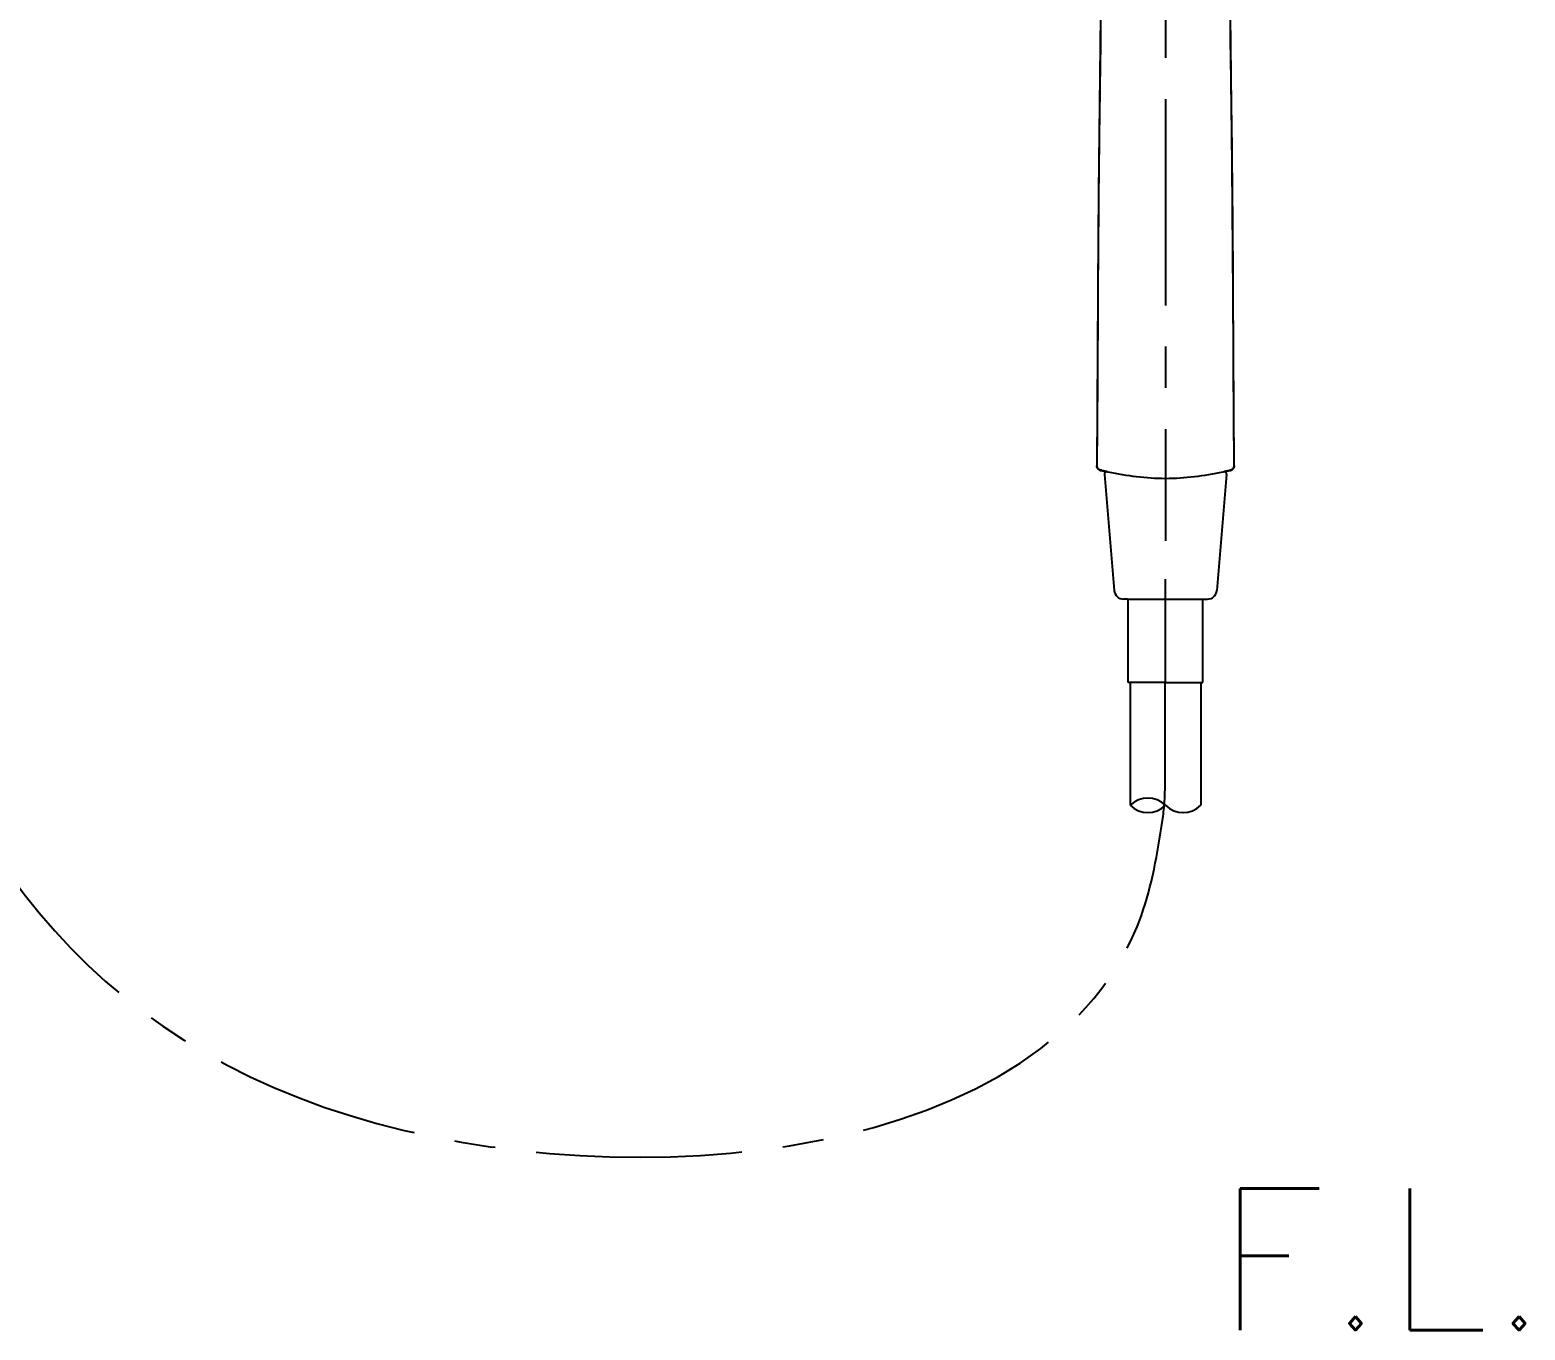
# Model space of a CAD drawing. Extents: x -6018 to -5598, y -4727 to -4430.
# Drawn here: x -5802.1 to -5738.6, y -4660.9 to -4605.8 of the extents above; entities that cross this region are included whole.
import ezdxf

# ---------------------------------------------------------------- set-up
doc = ezdxf.new("R2010")
doc.units = 0
doc.header["$LTSCALE"] = 7
doc.linetypes.add('CENTER', pattern=[2, 1.25, -0.25, 0.25, -0.25])
for name, color, linetype in [('CENTER', 1, 'CENTER'), ('D', 2, 'CONTINUOUS'), ('DWG', 7, 'CONTINUOUS')]:
    doc.layers.add(name, color=color, linetype=linetype)
doc.styles.add('GHS', font='ROMANS.shx', dxfattribs={"bigfont": 'GHS.shx'})

# ---------------------------------------------------------------- blocks, each defined once
blk = doc.blocks.new('A$C16617915')
at = {"layer": 'D'}
for centre, start, end in [((3.693, -13.373), 45.35496, 134.64504), ((3.693, -11.854), 225.35496, 314.64504), ((5.193, -11.854), 225.35496, 314.64504)]:
    blk.add_arc(centre, 1.067, start, end, dxfattribs=at)
at = {"layer": 'DWG'}
for p, q in [((1.852, 1.421), (2.263, -3.504)), ((7.034, 1.421), (6.624, -3.504)), ((2.823, -3.871), (2.661, -3.871)), ((2.823, -3.871), (6.225, -3.871)), ((2.863, -7.411), (2.863, -3.871)), ((6.023, -7.411), (6.023, -3.871)), ((4.443, -7.411), (2.863, -7.411)), ((2.943, -7.411), (2.943, -12.614)), ((4.443, -7.411), (6.023, -7.411)), ((5.943, -7.411), (5.943, -12.614))]:
    blk.add_line(p, q, dxfattribs=at)
for centre, radius, start, end in [((1.952, 1.429), 0.1, 90, 184.76364), ((6.935, 1.429), 0.1, 355.23636, 90), ((2.661, -3.471), 0.4, 184.76364, 270), ((6.225, -3.471), 0.4, 270, 355.23636)]:
    blk.add_arc(centre, radius, start, end, dxfattribs=at)
blk = doc.blocks.new('A$C62325126')
at = {"layer": 'CENTER'}
blk.add_line((12.831, 59.777), (12.831, 13.047), dxfattribs=at)
at = {"layer": 'DWG'}
for p, q in [((10.031, 31.379), (10.012, 29.969)), ((15.653, 29.681), (15.628, 31.574)), ((10.012, 29.969), (9.999, 28.88)), ((15.665, 28.73), (15.653, 29.681)), ((9.918, 16.221), (9.918, 16.225)), ((10.069, 16.026), (10.379, 15.961)), ((10.069, 16.026), (10.069, 16.026)), ((15.283, 15.961), (15.592, 16.026)), ((15.592, 16.026), (15.592, 16.026)), ((15.744, 16.225), (15.744, 16.221))]:
    blk.add_line(p, q, dxfattribs=at)
for points in [[(9.749, 40.044), (9.936, 38.81), (10.04, 37.239), (10.077, 35.302), (10.05, 32.775), (10.001, 29.12), (9.959, 23.591), (9.918, 16.221)], [(15.744, 16.221), (15.704, 23.463), (15.663, 28.967), (15.612, 32.778), (15.585, 35.336), (15.623, 37.27), (15.728, 38.825), (15.913, 40.044)]]:
    blk.add_lwpolyline(points, dxfattribs=at)
for centre, radius, start, end in [((10.118, 16.22), 0.2, 179.61721, 256.00578), ((12.994, 27.579), 11.894, 256.00621, 257.33967), ((12.952, 27.392), 11.702, 257.33977, 269.40804), ((12.718, 27.351), 11.66, 270.55436, 282.66423), ((12.674, 27.554), 11.868, 282.65926, 283.99548), ((15.539, 16.261), 0.222, 271.13319, 282.77945), ((15.544, 16.22), 0.2, 283.99458, 0.38142)]:
    blk.add_arc(centre, radius, start, end, dxfattribs=at)
for points, knots in [([(15.628, 31.574), (15.618, 32.272), (15.602, 33.323), (15.584, 34.727), (15.583, 35.787), (15.602, 36.852), (15.641, 37.741), (15.691, 38.453), (15.739, 38.987), (15.806, 39.519), (15.869, 39.871), (15.909, 40.044)], [0, 0, 0, 0, 2776.851094, 4175.267974, 5579.679206, 6989.963309, 8406.200213, 9116.219056, 9827.066196, 10537.20614, 11245.563242, 11245.563242, 11245.563242, 11245.563242]), ([(10.043, 37.206), (10.063, 36.717), (10.083, 35.739), (10.074, 34.278), (10.052, 32.825), (10.038, 31.86), (10.031, 31.379)], [0, 0, 0, 0, 1441.531675, 2874.755331, 4299.236381, 5714.042777, 5714.042777, 5714.042777, 5714.042777]), ([(9.999, 28.88), (9.989, 28.025), (9.973, 26.324), (9.964, 24.624), (9.96, 23.779)], [0, 0, 0, 0, 1753.191961, 3486.905167, 3486.905167, 3486.905167, 3486.905167]), ([(15.702, 23.679), (15.699, 24.517), (15.69, 26.2), (15.674, 27.884), (15.665, 28.73)], [0, 0, 0, 0, 1684.441478, 3387.543021, 3387.543021, 3387.543021, 3387.543021]), ([(9.96, 23.779), (9.955, 22.513), (9.949, 20.619), (9.932, 18.101), (9.922, 16.849), (9.918, 16.225)], [0, 0, 0, 0, 2537.473788, 3794.928351, 5046.994984, 5046.994984, 5046.994984, 5046.994984]), ([(15.744, 16.225), (15.74, 16.841), (15.73, 18.077), (15.713, 20.562), (15.708, 22.43), (15.702, 23.679)], [0, 0, 0, 0, 1234.737907, 2474.697652, 4976.456707, 4976.456707, 4976.456707, 4976.456707]), ([(9.976, 16.095), (9.957, 16.112), (9.928, 16.153), (9.918, 16.202), (9.918, 16.225)], [0, 0, 0, 0, 2020.232249, 3829.787604, 3829.787604, 3829.787604, 3829.787604]), ([(10.118, 16.038), (10.112, 16.039), (10.085, 16.04), (10.06, 16.046), (10.041, 16.054)], [0, 0, 0, 0, 916.52407, 3831.327565, 3831.327565, 3831.327565, 3831.327565]), ([(10.069, 16.026), (10.077, 16.024), (10.095, 16.025), (10.111, 16.033), (10.118, 16.038)], [0, 0, 0, 0, 1812.886705, 3831.893704, 3831.893704, 3831.893704, 3831.893704]), ([(15.544, 16.038), (15.551, 16.033), (15.566, 16.025), (15.584, 16.024), (15.592, 16.026)], [0, 0, 0, 0, 1969.685091, 3738.332795, 3738.332795, 3738.332795, 3738.332795]), ([(15.686, 16.095), (15.679, 16.088), (15.65, 16.065), (15.615, 16.05), (15.589, 16.044)], [0, 0, 0, 0, 947.626965, 3735.222734, 3735.222734, 3735.222734, 3735.222734]), ([(15.744, 16.225), (15.744, 16.202), (15.734, 16.153), (15.704, 16.112), (15.686, 16.095)], [0, 0, 0, 0, 1762.894578, 3731.050023, 3731.050023, 3731.050023, 3731.050023])]:
    blk.add_open_spline(points, degree=3, knots=knots, dxfattribs=at)
blk.add_open_spline([(10.041, 16.054), (10.017, 16.063), (9.995, 16.077), (9.976, 16.095)], degree=3, dxfattribs=at)
blk.add_blockref('A$C16617915', (8.388, 14.44), dxfattribs=at)

msp = doc.modelspace()

# ---------------------------------------------------------------- linework, layer by layer
at = {"layer": 'CENTER'}
msp.add_line((-5753.92098, -4637.80325), (-5753.90196, -4627.41766), dxfattribs=at)
msp.add_arc((-5763.92098, -4637.80325), 10, 351.4565529, 0.0000012, dxfattribs=at)
msp.add_open_spline([(-5811.00907, -4585.15421), (-5811.84175, -4614.74728), (-5813.08442, -4658.91142), (-5756.49577, -4653.57992), (-5754.24139, -4640.68305), (-5754.03194, -4639.28884)], degree=3, knots=[0, 0, 0, 0, 70.34390075, 104.97990173, 109.11379432, 109.11379432, 109.11379432, 109.11379432], dxfattribs=at)

# ---------------------------------------------------------------- block references
at = {"layer": 'DWG'}
msp.add_blockref('A$C62325126', (-5766.73294, -4640.46422), dxfattribs=at)

# ---------------------------------------------------------------- texts
at = {"layer": 'D', "ltscale": 0.5, "style": 'GHS'}
msp.add_text('F.L.', height=6, dxfattribs=at).set_placement((-5751.75935, -4660.89546))

doc.saveas('drawing.dxf')
